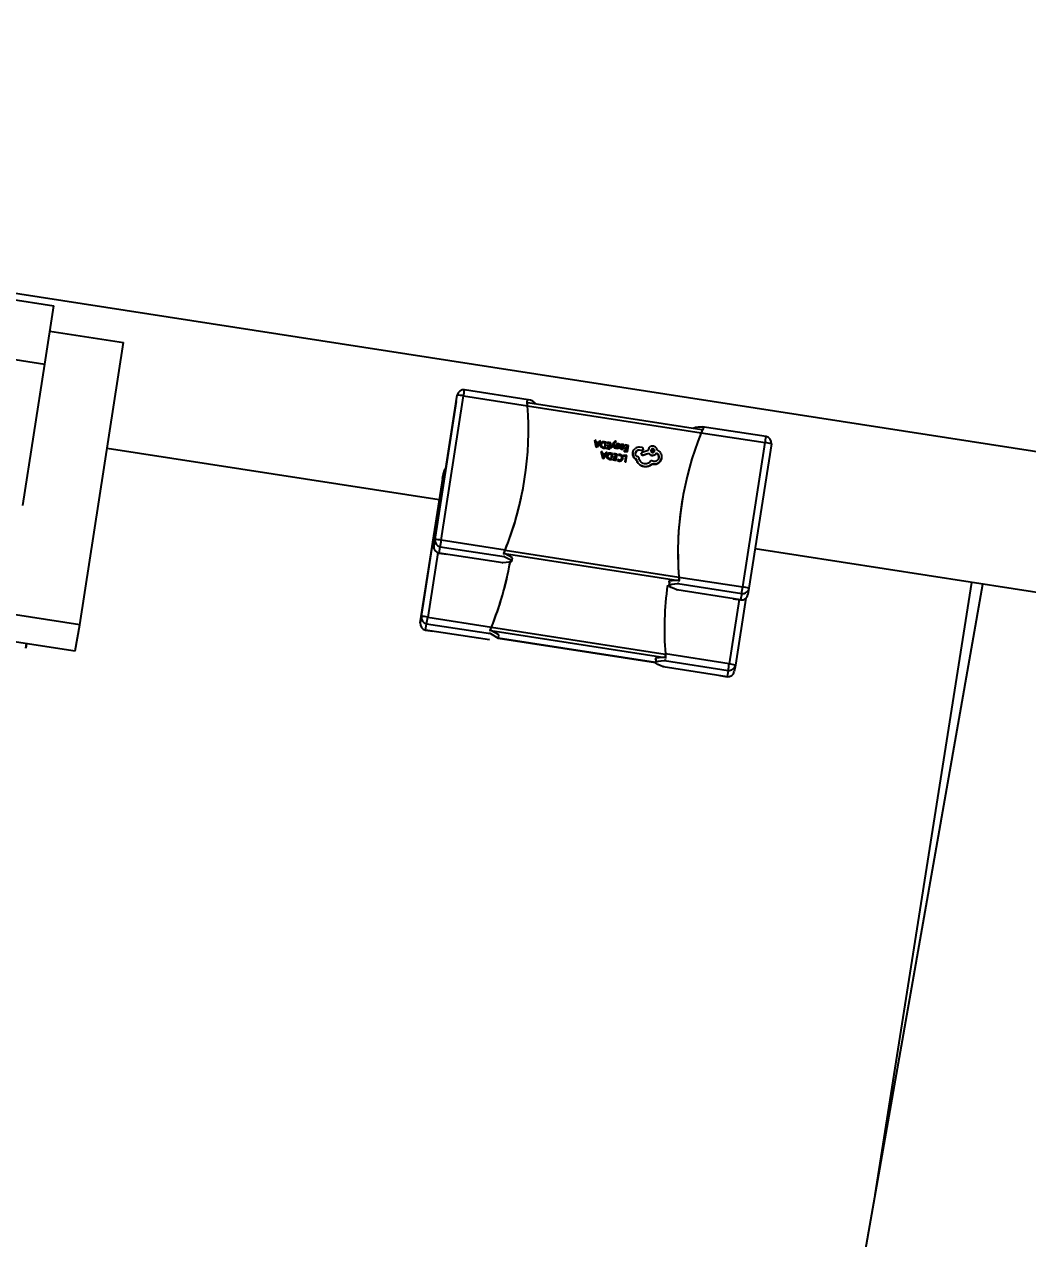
# Model space of a CAD drawing. Header units: millimetres. Extents: x -294 to 2792, y 5 to 1659.
# Drawn here: x 2322.146 to 2325.303, y 868.666 to 872.488 of the extents above; entities that cross this region are included whole.
import ezdxf

# ---------------------------------------------------------------- set-up
doc = ezdxf.new("R2010")
doc.units = ezdxf.units.MM
doc.layers.get('0').update_dxf_attribs({"lineweight": 18})
doc.styles.get("Standard").update_dxf_attribs({"font": 'txt.shx'})
doc.dimstyles.new('ISO-25', dxfattribs={"dimtxt": 2.5, "dimasz": 2.5, "dimexe": 1.25, "dimexo": 0.625, "dimtad": 1, "dimtxsty": 'Standard', "dimcen": 2.5, "dimdle": 5, "dimadec": 0, "dimazin": 0, "dimtfac": 1, "dimtmove": 0, "dimatfit": 3, "dimfxl": 1, "dimarcsym": 0})

# ---------------------------------------------------------------- blocks, each defined once
blk = doc.blocks.new('*X11')
for points in [[(2253.2207, 1111.43), (2254.388, 1111.2241), (2254.4218, 1114.829)], [(2188.2236, 742.8133), (2189.3909, 742.6075), (2188.1898, 739.2084)]]:
    blk.add_hatch(color=0).paths.add_polyline_path(points, flags=0)
at = {"color": 0, "lineweight": -2}
for p, q in [((2368.1466, 1094.7763), (2253.437, 1115.0027)), ((2253.8043, 1111.3271), (2221.9345, 930.5844)), ((2188.8073, 742.7104), (2220.6771, 923.4531)), ((2301.9145, 719.1557), (2187.205, 739.3821))]:
    blk.add_line(p, q, dxfattribs=at)
at = {"color": 0, "insert": (2221.3058, 927.0187), "char_height": 3.5, "width": 23.5, "attachment_point": 5}
blk.add_mtext('381,42', dxfattribs=at)

msp = doc.modelspace()

# ---------------------------------------------------------------- linework, layer by layer
at = {"color": 7, "linetype": 'Continuous', "lineweight": 25}
for p, q in [((2317.1299, 872.4151), (2331.592, 870.1726)), ((2322.0903, 871.6252), (2322.2385, 871.6022)), ((2322.2099, 871.4178), (2322.2385, 871.6022)), ((2322.2261, 871.5224), (2322.4577, 871.4865)), ((2322.32, 870.598), (2322.4577, 871.4865)), ((2322.062, 871.4408), (2322.2102, 871.4178)), ((2322.1413, 870.9735), (2322.2102, 871.4178)), ((2323.7315, 871.3061), (2323.5309, 871.3373)), ((2323.5045, 871.3006), (2323.4341, 870.8465)), ((2323.4376, 870.8664), (2323.508, 871.3206)), ((2323.4576, 870.8642), (2323.528, 871.3184)), ((2323.5045, 871.3006), (2323.508, 871.3206)), ((2323.528, 871.3184), (2323.7287, 871.2872)), ((2323.7288, 871.2868), (2324.2757, 871.202)), ((2324.2773, 871.2114), (2323.73, 871.2962)), ((2324.4795, 871.1902), (2324.2789, 871.2213)), ((2324.2758, 871.2024), (2324.4766, 871.1713)), ((2323.4513, 870.9908), (2322.406, 871.1529)), ((2323.941, 871.1787), (2323.9409, 871.1783)), ((2323.9454, 871.157), (2323.9409, 871.1783)), ((2323.941, 871.1787), (2323.9455, 871.1575)), ((2323.9438, 871.1783), (2323.941, 871.1787)), ((2323.945, 871.1725), (2323.9438, 871.1783)), ((2323.9534, 871.1712), (2323.945, 871.1725)), ((2323.9454, 871.1697), (2323.9521, 871.1686)), ((2323.9455, 871.1575), (2323.9454, 871.157)), ((2323.9482, 871.1566), (2323.9454, 871.157)), ((2323.9522, 871.169), (2323.9455, 871.1701)), ((2323.9455, 871.1701), (2323.9472, 871.1613)), ((2323.9455, 871.1575), (2323.9483, 871.157)), ((2323.9472, 871.1613), (2323.9474, 871.1598)), ((2323.9474, 871.1598), (2323.9479, 871.1612)), ((2323.9479, 871.1612), (2323.9522, 871.169)), ((2323.959, 871.1755), (2323.9482, 871.1566)), ((2323.9482, 871.1566), (2323.9483, 871.157)), ((2323.9483, 871.157), (2323.959, 871.1759)), ((2323.9562, 871.1764), (2323.9534, 871.1712)), ((2323.959, 871.1759), (2323.9562, 871.1764)), ((2323.9586, 871.1655), (2323.9585, 871.165)), ((2323.959, 871.1759), (2323.959, 871.1755)), ((2323.9605, 871.1579), (2323.9604, 871.1574)), ((2323.9676, 871.1536), (2323.9604, 871.1574)), ((2323.9605, 871.1579), (2323.9677, 871.154)), ((2323.9612, 871.1647), (2323.9643, 871.1702)), ((2323.9613, 871.1651), (2323.9643, 871.1706)), ((2323.9626, 871.1591), (2323.9613, 871.1651)), ((2323.9681, 871.1563), (2323.9626, 871.1591)), ((2323.9643, 871.1706), (2323.9706, 871.1718)), ((2323.9643, 871.1702), (2323.9706, 871.1713)), ((2323.9643, 871.1706), (2323.9643, 871.1702)), ((2323.9677, 871.154), (2323.9676, 871.1536)), ((2323.9733, 871.1527), (2323.9676, 871.1536)), ((2323.9677, 871.154), (2323.9734, 871.1531)), ((2323.9712, 871.1559), (2323.9681, 871.1563)), ((2323.9706, 871.1718), (2323.9736, 871.1713)), ((2323.9706, 871.1718), (2323.9706, 871.1713)), ((2323.9706, 871.1713), (2323.9735, 871.1709)), ((2323.9765, 871.1732), (2323.971, 871.1741)), ((2323.9735, 871.1709), (2323.9711, 871.1554)), ((2323.9736, 871.1713), (2323.9712, 871.1559)), ((2323.9734, 871.1531), (2323.9733, 871.1527)), ((2323.9734, 871.1531), (2323.9765, 871.1732)), ((2323.9735, 871.1709), (2323.9736, 871.1713)), ((2323.9776, 871.152), (2323.9779, 871.1544)), ((2323.9777, 871.1525), (2323.9776, 871.152)), ((2323.9879, 871.1504), (2323.9776, 871.152)), ((2323.978, 871.1548), (2323.9777, 871.1525)), ((2323.9777, 871.1525), (2323.988, 871.1509)), ((2323.978, 871.1548), (2323.9779, 871.1544)), ((2323.9858, 871.1536), (2323.978, 871.1548)), ((2323.9795, 871.1607), (2323.9799, 871.163)), ((2323.9796, 871.1611), (2323.9795, 871.1607)), ((2323.9867, 871.1596), (2323.9795, 871.1607)), ((2323.9799, 871.1634), (2323.9796, 871.1611)), ((2323.9796, 871.1611), (2323.9868, 871.16)), ((2323.9799, 871.1699), (2323.9802, 871.1722)), ((2323.98, 871.1703), (2323.9799, 871.1699)), ((2323.9881, 871.1686), (2323.9799, 871.1699)), ((2323.9871, 871.1623), (2323.9799, 871.1634)), ((2323.9799, 871.1634), (2323.9799, 871.163)), ((2323.9803, 871.1726), (2323.98, 871.1703)), ((2323.98, 871.1703), (2323.9882, 871.1691)), ((2323.9803, 871.1726), (2323.9802, 871.1722)), ((2323.9911, 871.171), (2323.9803, 871.1726)), ((2323.9857, 871.1532), (2323.9867, 871.1596)), ((2323.9868, 871.16), (2323.9858, 871.1536)), ((2323.9868, 871.16), (2323.9867, 871.1596)), ((2323.987, 871.1619), (2323.9881, 871.1686)), ((2323.9882, 871.1691), (2323.9871, 871.1623)), ((2323.988, 871.1509), (2323.9879, 871.1504)), ((2323.988, 871.1509), (2323.9911, 871.171)), ((2323.9881, 871.1686), (2323.9882, 871.1691)), ((2323.9916, 871.1562), (2323.9915, 871.1558)), ((2323.9941, 871.1554), (2323.9915, 871.1558)), ((2324.0007, 871.1717), (2323.9916, 871.1562)), ((2323.9916, 871.1562), (2323.9942, 871.1558)), ((2323.9997, 871.1655), (2323.9941, 871.1554)), ((2323.9942, 871.1558), (2323.9941, 871.1554)), ((2323.9942, 871.1558), (2323.9998, 871.166)), ((2324.0002, 871.1667), (2323.9997, 871.1655)), ((2323.9998, 871.166), (2323.9997, 871.1655)), ((2324.0003, 871.1671), (2323.9998, 871.166)), ((2324.0002, 871.1667), (2324.0003, 871.1671)), ((2324.0004, 871.1654), (2324.0002, 871.1667)), ((2324.0003, 871.1671), (2324.0005, 871.1659)), ((2324.0025, 871.1541), (2324.0004, 871.1654)), ((2324.0005, 871.1659), (2324.0026, 871.1545)), ((2324.0034, 871.1712), (2324.0019, 871.1688)), ((2324.002, 871.1692), (2324.0035, 871.1717)), ((2324.0054, 871.1541), (2324.002, 871.1692)), ((2324.0026, 871.1545), (2324.0025, 871.1541)), ((2324.0053, 871.1536), (2324.0025, 871.1541)), ((2324.0026, 871.1545), (2324.0054, 871.1541)), ((2324.0063, 871.1729), (2324.0034, 871.1712)), ((2324.0035, 871.1717), (2324.0034, 871.1712)), ((2324.0035, 871.1717), (2324.0064, 871.1733)), ((2324.0054, 871.1541), (2324.0053, 871.1536)), ((2324.0064, 871.1733), (2324.0063, 871.1729)), ((2324.0077, 871.1723), (2324.0063, 871.1729)), ((2324.0064, 871.1733), (2324.0078, 871.1728)), ((2324.0081, 871.175), (2324.0065, 871.1755)), ((2324.0078, 871.1565), (2324.0074, 871.1541)), ((2324.0074, 871.1536), (2324.0077, 871.1561)), ((2324.0074, 871.1541), (2324.0107, 871.1529)), ((2324.0074, 871.1541), (2324.0074, 871.1536)), ((2324.0107, 871.1525), (2324.0074, 871.1536)), ((2324.0078, 871.1728), (2324.0077, 871.1723)), ((2324.0078, 871.1565), (2324.0077, 871.1561)), ((2324.0078, 871.1728), (2324.0081, 871.175)), ((2324.0113, 871.1549), (2324.0078, 871.1565)), ((2324.0083, 871.1643), (2324.0082, 871.1639)), ((2324.0087, 871.1614), (2324.0082, 871.1639)), ((2324.0104, 871.1671), (2324.0083, 871.1643)), ((2324.0083, 871.1643), (2324.0088, 871.1618)), ((2324.0088, 871.1618), (2324.0087, 871.1614)), ((2324.0117, 871.159), (2324.0087, 871.1614)), ((2324.0088, 871.1618), (2324.0118, 871.1594)), ((2324.0148, 871.1676), (2324.0104, 871.1671)), ((2324.0107, 871.1529), (2324.0149, 871.1534)), ((2324.0148, 871.153), (2324.0107, 871.1525)), ((2324.0107, 871.1529), (2324.0107, 871.1525)), ((2324.0114, 871.1627), (2324.0113, 871.1622)), ((2324.0134, 871.1551), (2324.0113, 871.1549)), ((2324.0138, 871.161), (2324.0114, 871.1627)), ((2324.0118, 871.1594), (2324.0117, 871.159)), ((2324.0139, 871.1574), (2324.0117, 871.159)), ((2324.0118, 871.1594), (2324.014, 871.1578)), ((2324.0166, 871.1586), (2324.0138, 871.161)), ((2324.014, 871.1578), (2324.0139, 871.1574)), ((2324.0181, 871.1632), (2324.0141, 871.1652)), ((2324.0142, 871.1656), (2324.0181, 871.1636)), ((2324.0143, 871.1564), (2324.0143, 871.156)), ((2324.0185, 871.1662), (2324.0148, 871.1676)), ((2324.0169, 871.1558), (2324.0148, 871.153)), ((2324.0149, 871.1534), (2324.0148, 871.153)), ((2324.0149, 871.1534), (2324.017, 871.1562)), ((2324.017, 871.1562), (2324.0166, 871.1586)), ((2324.017, 871.1562), (2324.0169, 871.1558)), ((2324.0181, 871.1636), (2324.0185, 871.1662)), ((2324.0181, 871.1636), (2324.0181, 871.1632)), ((2324.0205, 871.1565), (2324.022, 871.1657)), ((2324.0206, 871.1569), (2324.0205, 871.1565)), ((2324.022, 871.1662), (2324.0206, 871.1569)), ((2324.0245, 871.1658), (2324.022, 871.1662)), ((2324.022, 871.1662), (2324.022, 871.1657)), ((2324.0231, 871.1567), (2324.0275, 871.1566)), ((2324.0274, 871.1562), (2324.0231, 871.1562)), ((2324.0234, 871.1586), (2324.0236, 871.1599)), ((2324.0269, 871.1585), (2324.0234, 871.1586)), ((2324.03, 871.1508), (2324.0249, 871.1503)), ((2324.0249, 871.1507), (2324.0249, 871.1503)), ((2324.0252, 871.1627), (2324.0251, 871.1623)), ((2324.0275, 871.1566), (2324.0274, 871.1562)), ((2324.0281, 871.1635), (2324.028, 871.163)), ((2324.0299, 871.1625), (2324.0298, 871.1621)), ((2324.0301, 871.1513), (2324.03, 871.1508)), ((2324.0301, 871.1513), (2324.0305, 871.1537)), ((2324.0323, 871.1583), (2324.0324, 871.1587)), ((2324.033, 871.1605), (2324.0329, 871.1601)), ((2324.0332, 871.1434), (2324.0336, 871.1457)), ((2324.0337, 871.1462), (2324.0333, 871.1438)), ((2324.0337, 871.1462), (2324.0336, 871.1457)), ((2324.0414, 871.145), (2324.0337, 871.1462)), ((2324.0356, 871.1548), (2324.0352, 871.1525)), ((2324.0352, 871.1521), (2324.0355, 871.1544)), ((2324.0352, 871.1525), (2324.0424, 871.1514)), ((2324.0352, 871.1525), (2324.0352, 871.1521)), ((2324.0424, 871.1509), (2324.0352, 871.1521)), ((2324.0355, 871.1613), (2324.0359, 871.1636)), ((2324.0356, 871.1617), (2324.0355, 871.1613)), ((2324.0438, 871.16), (2324.0355, 871.1613)), ((2324.0356, 871.1548), (2324.0355, 871.1544)), ((2324.036, 871.164), (2324.0356, 871.1617)), ((2324.0356, 871.1617), (2324.0438, 871.1604)), ((2324.0428, 871.1537), (2324.0356, 871.1548)), ((2324.036, 871.164), (2324.0359, 871.1636)), ((2324.0468, 871.1623), (2324.036, 871.164)), ((2324.0424, 871.1514), (2324.0414, 871.145)), ((2324.0414, 871.1445), (2324.0424, 871.1509)), ((2324.0424, 871.1514), (2324.0424, 871.1509)), ((2324.0427, 871.1532), (2324.0438, 871.16)), ((2324.0438, 871.1604), (2324.0428, 871.1537)), ((2324.0437, 871.1422), (2324.0468, 871.1623)), ((2324.0438, 871.16), (2324.0438, 871.1604)), ((2324.081, 871.1482), (2324.0875, 871.1472)), ((2324.081, 871.1482), (2324.081, 871.1477)), ((2324.0874, 871.1467), (2324.081, 871.1477)), ((2324.09, 871.1557), (2324.0815, 871.157)), ((2324.1081, 871.1464), (2324.0865, 871.139)), ((2324.0875, 871.1472), (2324.0874, 871.1467)), ((2324.0882, 871.1465), (2324.0874, 871.1467)), ((2324.0875, 871.1472), (2324.0883, 871.1469)), ((2324.0883, 871.1469), (2324.0882, 871.1465)), ((2324.1084, 871.1479), (2324.1081, 871.1464)), ((2324.1081, 871.146), (2324.1083, 871.1474)), ((2324.1084, 871.1479), (2324.1083, 871.1474)), ((2324.1172, 871.1462), (2324.1283, 871.1445)), ((2324.1237, 871.1513), (2324.1236, 871.1509)), ((2324.4062, 870.7171), (2324.4766, 871.1713)), ((2324.4962, 871.1673), (2324.4258, 870.7132)), ((2323.9612, 871.143), (2323.9611, 871.1425)), ((2323.9657, 871.1213), (2323.9611, 871.1425)), ((2323.9612, 871.143), (2323.9657, 871.1217)), ((2323.9641, 871.1425), (2323.9612, 871.143)), ((2323.9653, 871.1367), (2323.9641, 871.1425)), ((2323.9736, 871.1354), (2323.9653, 871.1367)), ((2323.9656, 871.1339), (2323.9724, 871.1328)), ((2323.9724, 871.1333), (2323.9657, 871.1343)), ((2323.9657, 871.1343), (2323.9674, 871.1255)), ((2323.9657, 871.1217), (2323.9685, 871.1213)), ((2323.9657, 871.1217), (2323.9657, 871.1213)), ((2323.9684, 871.1208), (2323.9657, 871.1213)), ((2323.9674, 871.1255), (2323.9676, 871.124)), ((2323.9676, 871.124), (2323.9681, 871.1254)), ((2323.9681, 871.1254), (2323.9724, 871.1333)), ((2323.9792, 871.1397), (2323.9684, 871.1208)), ((2323.9684, 871.1208), (2323.9685, 871.1213)), ((2323.9685, 871.1213), (2323.9793, 871.1402)), ((2323.9764, 871.1406), (2323.9736, 871.1354)), ((2323.9793, 871.1402), (2323.9764, 871.1406)), ((2323.9788, 871.1297), (2323.9787, 871.1293)), ((2323.9793, 871.1402), (2323.9792, 871.1397)), ((2323.9807, 871.1221), (2323.9806, 871.1217)), ((2323.9878, 871.1178), (2323.9806, 871.1217)), ((2323.9807, 871.1221), (2323.9879, 871.1183)), ((2323.9814, 871.1289), (2323.9845, 871.1344)), ((2323.9815, 871.1294), (2323.9846, 871.1349)), ((2323.9829, 871.1234), (2323.9815, 871.1294)), ((2323.9884, 871.1206), (2323.9829, 871.1234)), ((2323.9845, 871.1344), (2323.9908, 871.1356)), ((2323.9846, 871.1349), (2323.9845, 871.1344)), ((2323.9846, 871.1349), (2323.9909, 871.136)), ((2323.9879, 871.1183), (2323.9878, 871.1178)), ((2323.9936, 871.117), (2323.9878, 871.1178)), ((2323.9879, 871.1183), (2323.9936, 871.1174)), ((2323.9914, 871.1201), (2323.9884, 871.1206)), ((2323.9909, 871.136), (2323.9908, 871.1356)), ((2323.9908, 871.1356), (2323.9937, 871.1351)), ((2323.9909, 871.136), (2323.9938, 871.1356)), ((2323.9967, 871.1375), (2323.9912, 871.1383)), ((2323.9937, 871.1351), (2323.9913, 871.1197)), ((2323.9938, 871.1356), (2323.9914, 871.1201)), ((2323.9936, 871.1174), (2323.9967, 871.1375)), ((2323.9936, 871.1174), (2323.9936, 871.117)), ((2323.9937, 871.1351), (2323.9938, 871.1356)), ((2323.9978, 871.1163), (2323.9982, 871.1186)), ((2323.9979, 871.1167), (2323.9978, 871.1163)), ((2324.0082, 871.1147), (2323.9978, 871.1163)), ((2323.9982, 871.119), (2323.9979, 871.1167)), ((2323.9979, 871.1167), (2324.0082, 871.1151)), ((2324.006, 871.1178), (2323.9982, 871.119)), ((2323.9982, 871.119), (2323.9982, 871.1186)), ((2323.9997, 871.1249), (2324.0001, 871.1272)), ((2323.9998, 871.1254), (2323.9997, 871.1249)), ((2324.0069, 871.1238), (2323.9997, 871.1249)), ((2324.0002, 871.1277), (2323.9998, 871.1254)), ((2323.9998, 871.1254), (2324.007, 871.1243)), ((2324.0001, 871.1342), (2324.0005, 871.1364)), ((2324.0002, 871.1346), (2324.0001, 871.1342)), ((2324.0083, 871.1329), (2324.0001, 871.1342)), ((2324.0002, 871.1277), (2324.0001, 871.1272)), ((2324.0005, 871.1369), (2324.0002, 871.1346)), ((2324.0002, 871.1346), (2324.0084, 871.1333)), ((2324.0074, 871.1266), (2324.0002, 871.1277)), ((2324.0114, 871.1352), (2324.0005, 871.1369)), ((2324.0005, 871.1369), (2324.0005, 871.1364)), ((2324.0059, 871.1174), (2324.0069, 871.1238)), ((2324.007, 871.1243), (2324.006, 871.1178)), ((2324.007, 871.1243), (2324.0069, 871.1238)), ((2324.0073, 871.1261), (2324.0083, 871.1329)), ((2324.0084, 871.1333), (2324.0074, 871.1266)), ((2324.0082, 871.1151), (2324.0114, 871.1352)), ((2324.0082, 871.1151), (2324.0082, 871.1147)), ((2324.0083, 871.1329), (2324.0084, 871.1333)), ((2324.0128, 871.1177), (2324.0123, 871.115)), ((2324.0123, 871.1145), (2324.0127, 871.1173)), ((2324.0123, 871.115), (2324.017, 871.1134)), ((2324.0123, 871.115), (2324.0123, 871.1145)), ((2324.0169, 871.113), (2324.0123, 871.1145)), ((2324.0128, 871.1177), (2324.0127, 871.1173)), ((2324.0173, 871.1158), (2324.0128, 871.1177)), ((2324.0148, 871.1308), (2324.0152, 871.1333)), ((2324.0202, 871.1314), (2324.0148, 871.1308)), ((2324.0148, 871.1308), (2324.0149, 871.1313)), ((2324.0152, 871.1337), (2324.0149, 871.1313)), ((2324.0149, 871.1313), (2324.0203, 871.1318)), ((2324.021, 871.134), (2324.0152, 871.1337)), ((2324.0152, 871.1337), (2324.0152, 871.1333)), ((2324.017, 871.1134), (2324.0169, 871.113)), ((2324.0231, 871.1171), (2324.0173, 871.1158)), ((2324.025, 871.1284), (2324.0202, 871.1314)), ((2324.0203, 871.1318), (2324.0251, 871.1289)), ((2324.0275, 871.1302), (2324.021, 871.134)), ((2324.0262, 871.1228), (2324.0231, 871.1171)), ((2324.0248, 871.1152), (2324.0247, 871.1148)), ((2324.0251, 871.1289), (2324.025, 871.1284)), ((2324.0261, 871.1224), (2324.025, 871.1284)), ((2324.0251, 871.1289), (2324.0262, 871.1228)), ((2324.0289, 871.1226), (2324.0275, 871.1302)), ((2324.0289, 871.1226), (2324.0288, 871.1221)), ((2324.0308, 871.1294), (2324.0312, 871.1317)), ((2324.0309, 871.1298), (2324.0308, 871.1294)), ((2324.0388, 871.1281), (2324.0308, 871.1294)), ((2324.0312, 871.1321), (2324.0309, 871.1298)), ((2324.0309, 871.1298), (2324.0389, 871.1286)), ((2324.0418, 871.1305), (2324.0312, 871.1321)), ((2324.0312, 871.1321), (2324.0312, 871.1317)), ((2324.0333, 871.1438), (2324.0332, 871.1434)), ((2324.0436, 871.1418), (2324.0332, 871.1434)), ((2324.0333, 871.1438), (2324.0437, 871.1422)), ((2324.0389, 871.1286), (2324.0361, 871.1108)), ((2324.0361, 871.1104), (2324.0388, 871.1281)), ((2324.0361, 871.1108), (2324.0387, 871.1104)), ((2324.0361, 871.1108), (2324.0361, 871.1104)), ((2324.0387, 871.11), (2324.0361, 871.1104)), ((2324.0387, 871.1104), (2324.0418, 871.1305)), ((2324.0387, 871.1104), (2324.0387, 871.11)), ((2324.0388, 871.1281), (2324.0389, 871.1286)), ((2324.0437, 871.1422), (2324.0436, 871.1418)), ((2324.0601, 871.1394), (2324.0602, 871.1399)), ((2324.0714, 871.119), (2324.0713, 871.1185)), ((2324.0796, 871.1256), (2324.0785, 871.1258)), ((2324.0865, 871.139), (2324.0864, 871.1386)), ((2324.0897, 871.1303), (2324.0864, 871.1386)), ((2324.0865, 871.139), (2324.0898, 871.1307)), ((2324.1104, 871.1373), (2324.0897, 871.1303)), ((2324.0898, 871.1307), (2324.0897, 871.1303)), ((2324.0898, 871.1307), (2324.1105, 871.1378)), ((2324.1253, 871.1121), (2324.1181, 871.1154)), ((2324.1417, 871.1078), (2324.1416, 871.1073)), ((2324.1509, 871.123), (2324.1508, 871.1226)), ((2323.3949, 870.6242), (2323.4653, 871.0784)), ((2323.4618, 871.0584), (2323.4653, 871.0784)), ((2324.0773, 871.1061), (2324.0774, 871.1065)), ((2324.0956, 871.096), (2324.0956, 871.0956)), ((2324.1208, 871.1038), (2324.1136, 871.0985)), ((2324.1137, 871.099), (2324.1136, 871.0985)), ((2324.1137, 871.099), (2324.1209, 871.1043)), ((2324.1209, 871.1043), (2324.1208, 871.1038)), ((2324.1241, 871.103), (2324.1208, 871.1038)), ((2324.1209, 871.1043), (2324.1242, 871.1035)), ((2324.1242, 871.1035), (2324.1241, 871.103)), ((2323.4618, 871.0584), (2323.3914, 870.6043)), ((2323.7166, 871.0352), (2323.7167, 871.0356)), ((2324.2175, 870.9998), (2324.2174, 870.9994)), ((2323.4341, 870.8465), (2323.4376, 870.8664)), ((2323.4508, 870.8237), (2323.4543, 870.8436)), ((2323.4543, 870.8436), (2323.6551, 870.8125)), ((2323.6583, 870.8331), (2323.4576, 870.8642)), ((2323.4463, 870.8249), (2323.4149, 870.622)), ((2323.4508, 870.8237), (2323.4739, 870.8201)), ((2323.6516, 870.7925), (2323.4508, 870.8237)), ((2323.4508, 870.8237), (2323.4508, 870.8237)), ((2323.6532, 870.8159), (2323.6551, 870.8125)), ((2323.6544, 870.8232), (2323.6555, 870.8258)), ((2323.6567, 870.8223), (2323.6555, 870.8258)), ((2323.6813, 870.8083), (2323.6567, 870.8223)), ((2323.6567, 870.8223), (2324.2037, 870.7375)), ((2323.6583, 870.8327), (2324.2054, 870.7478)), ((2323.6799, 870.7984), (2323.6814, 870.8083)), ((2326.6603, 870.4932), (2324.445, 870.8367)), ((2323.9771, 864.0066), (2325.1618, 870.7255)), ((2324.1755, 870.7316), (2324.174, 870.7217)), ((2324.2022, 870.7276), (2324.2051, 870.7304)), ((2324.2022, 870.7276), (2324.403, 870.6965)), ((2324.2054, 870.7483), (2324.4062, 870.7171)), ((2324.2059, 870.7405), (2324.2062, 870.7376)), ((2324.823, 868.804), (2325.1266, 870.731)), ((2324.3995, 870.6766), (2324.1987, 870.7077)), ((2324.403, 870.6965), (2324.3995, 870.6766)), ((2324.4258, 870.7132), (2324.4223, 870.6933)), ((2322.32, 870.598), (2321.8654, 870.6685)), ((2324.3949, 870.6773), (2324.3635, 870.4749)), ((2324.3764, 870.6801), (2324.3995, 870.6766)), ((2324.4157, 870.6813), (2324.3831, 870.471)), ((2324.3995, 870.6766), (2324.3995, 870.6766)), ((2323.3914, 870.6043), (2323.3949, 870.6242)), ((2323.4149, 870.622), (2323.6156, 870.5909)), ((2322.3055, 870.5157), (2322.32, 870.598)), ((2323.4081, 870.5815), (2323.4116, 870.6014)), ((2323.4081, 870.5815), (2323.4306, 870.578)), ((2323.6089, 870.5504), (2323.4081, 870.5815)), ((2323.4081, 870.5815), (2323.4081, 870.5815)), ((2323.4116, 870.6014), (2323.6124, 870.5703)), ((2323.6116, 870.581), (2323.6128, 870.5836)), ((2323.6386, 870.5661), (2323.614, 870.5802)), ((2323.614, 870.5802), (2324.161, 870.4953)), ((2323.6156, 870.5905), (2324.1626, 870.5056)), ((2322.1078, 870.5463), (2322.3055, 870.5157)), ((2322.15, 870.5245), (2322.1523, 870.5394)), ((2322.1516, 870.5242), (2322.1539, 870.5392)), ((2323.6089, 870.5504), (2323.6069, 870.5529)), ((2323.6124, 870.5703), (2323.6371, 870.5563)), ((2323.6368, 870.5561), (2324.1316, 870.4794)), ((2324.1312, 870.4795), (2323.6371, 870.5561)), ((2323.6372, 870.5563), (2323.6387, 870.5661)), ((2324.3635, 870.4749), (2324.1627, 870.5061)), ((2324.1632, 870.4983), (2324.1635, 870.4954)), ((2324.1328, 870.4894), (2324.1313, 870.4796)), ((2324.1587, 870.4674), (2324.156, 870.4655)), ((2324.3568, 870.4344), (2324.156, 870.4655)), ((2324.1595, 870.4855), (2324.3603, 870.4543)), ((2324.3831, 870.471), (2324.3796, 870.4511)), ((2324.3343, 870.4379), (2324.3568, 870.4344)), ((2324.3603, 870.4543), (2324.3568, 870.4344)), ((2324.3568, 870.4344), (2324.3568, 870.4344))]:
    msp.add_line(p, q, dxfattribs=at)
for points in [[(2324.2505, 871.2154), (2324.2505, 871.2154), (2324.2526, 871.2177), (2324.258, 871.2194), (2324.2667, 871.2206), (2324.2787, 871.2213)], [(2324.0238, 871.1604), (2324.0245, 871.1616), (2324.0251, 871.1623)]]:
    msp.add_lwpolyline(points, dxfattribs=at)
for centre, radius, start, end in [((2323.5278, 871.3175), 0.02, 81.1859, 171.1859), ((2318.5834, 872.0899), 5.0044, 351.131, 351.3499), ((2323.5055, 871.2058), 0.1148, 78.6958, 88.7098), ((2323.7269, 871.2689), 0.0375, 38.1144, 82.752), ((2322.7337, 871.2089), 0.9981, 337.8784, 4.4979), ((2325.2004, 870.8265), 0.9981, 157.8784, 184.4979), ((2319.532, 871.9428), 5.0044, 351.131, 351.3499), ((2324.4765, 871.1704), 0.02, 351.1858, 81.1858), ((2324.1227, 871.1453), 0.00563, 81.091, 168.5512), ((2324.4641, 871.0579), 0.114, 73.6329, 83.6957), ((2323.4851, 871.0753), 0.02, 131.1865, 171.1859), ((2323.4671, 871.0614), 0.0171, 80.1539, 95.9877), ((2322.7336, 871.2085), 0.9981, 337.8784, 349.9999), ((2325.2004, 870.8261), 0.9981, 170.0002, 184.4978), ((2323.4539, 870.8434), 0.02, 171.1858, 261.1858), ((2323.4574, 870.8634), 0.02, 171.2163, 261.2132), ((2323.4351, 870.7517), 0.1148, 78.6958, 88.7098), ((2317.1366, 871.8392), 6.3958, 351.04459, 351.23147), ((2322.691, 870.9668), 0.9981, 337.8784, 349.9999), ((2322.6909, 870.9663), 0.9981, 337.8784, 349.9999), ((2325.1578, 870.5844), 0.9981, 172.0514, 184.4978), ((2324.4026, 870.6963), 0.02, 261.1859, 351.1859), ((2318.0852, 871.6921), 6.3958, 351.04459, 351.23147), ((2324.4061, 870.7163), 0.02, 261.1577, 351.1608), ((2324.3937, 870.6038), 0.114, 73.6329, 83.6957), ((2323.4147, 870.6212), 0.02, 171.2163, 261.2132), ((2323.3924, 870.5095), 0.1148, 78.6958, 88.7098), ((2317.0939, 871.597), 6.3958, 351.04459, 351.23147), ((2323.4112, 870.6012), 0.02, 171.1858, 261.1858), ((2318.0425, 871.4499), 6.3958, 351.04459, 351.23147), ((2324.3634, 870.4741), 0.02, 261.1577, 351.1608), ((2324.351, 870.3616), 0.114, 73.6329, 83.6957), ((2324.3598, 870.4541), 0.02, 261.1859, 351.1859)]:
    msp.add_arc(centre, radius, start, end, dxfattribs=at)
for points, knots in [([(2323.7317, 871.3061), (2323.7311, 871.3061), (2323.73, 871.306), (2323.7285, 871.3037), (2323.7277, 871.3019), (2323.7275, 871.3016)], [0, 0, 0, 0, 0.002892907, 0.005786795, 0.006476855, 0.006476855, 0.006476855, 0.006476855]), ([(2323.7287, 871.2872), (2323.7286, 871.2896), (2323.7282, 871.2942), (2323.7277, 871.2989), (2323.7275, 871.3009), (2323.7275, 871.3013)], [0, 0, 0, 0, 0.00632415, 0.01265045, 0.01415898, 0.01415898, 0.01415898, 0.01415898]), ([(2324.2787, 871.2213), (2324.2793, 871.2211), (2324.2803, 871.2206), (2324.2811, 871.218), (2324.2813, 871.2161), (2324.2813, 871.2157)], [0, 0, 0, 0, 0.002900242, 0.005801468, 0.006493277, 0.006493277, 0.006493277, 0.006493277]), ([(2324.2813, 871.2154), (2324.2806, 871.2138), (2324.2792, 871.2105), (2324.2772, 871.2057), (2324.2761, 871.203), (2324.2758, 871.2024)], [0, 0, 0, 0, 0.00622622, 0.01246384, 0.01415615, 0.01415615, 0.01415615, 0.01415615]), ([(2323.9604, 871.1574), (2323.9597, 871.1586), (2323.9583, 871.1609), (2323.9584, 871.1636), (2323.9585, 871.165)], [0, 0, 0, 0, 0.003901407, 0.008005578, 0.008005578, 0.008005578, 0.008005578]), ([(2323.9586, 871.1655), (2323.9585, 871.1641), (2323.9584, 871.1613), (2323.9598, 871.159), (2323.9605, 871.1579)], [0, 0, 0, 0, 0.004104171, 0.008005578, 0.008005578, 0.008005578, 0.008005578]), ([(2323.9627, 871.1725), (2323.9617, 871.1715), (2323.9597, 871.1696), (2323.9589, 871.1669), (2323.9586, 871.1655)], [0, 0, 0, 0, 0.004042944, 0.008335298, 0.008335298, 0.008335298, 0.008335298]), ([(2323.971, 871.1741), (2323.9695, 871.1742), (2323.9666, 871.1743), (2323.964, 871.1731), (2323.9627, 871.1725)], [0, 0, 0, 0, 0.004418693, 0.008532471, 0.008532471, 0.008532471, 0.008532471]), ([(2324.0065, 871.1755), (2324.006, 871.1754), (2324.0049, 871.1754), (2324.0033, 871.1746), (2324.0019, 871.1734), (2324.0011, 871.1723), (2324.0007, 871.1717)], [0, 0, 0, 0, 0.001628383, 0.003295309, 0.005145613, 0.007287244, 0.007287244, 0.007287244, 0.007287244]), ([(2324.0109, 871.1637), (2324.0108, 871.1636), (2324.0108, 871.1633), (2324.0109, 871.1629), (2324.011, 871.1625), (2324.0112, 871.1623), (2324.0113, 871.1622)], [0, 0, 0, 0, 0.000409341, 0.00079452, 0.001179701, 0.001589045, 0.001589045, 0.001589045, 0.001589045]), ([(2324.0109, 871.1641), (2324.0111, 871.1644), (2324.0114, 871.1649), (2324.0122, 871.1654), (2324.0131, 871.1656), (2324.0138, 871.1656), (2324.0142, 871.1656)], [0, 0, 0, 0, 0.00087295, 0.001735342, 0.00269517, 0.003833017, 0.003833017, 0.003833017, 0.003833017]), ([(2324.0141, 871.1652), (2324.0138, 871.1652), (2324.0131, 871.1652), (2324.0121, 871.165), (2324.0113, 871.1645), (2324.011, 871.164), (2324.0109, 871.1637)], [0, 0, 0, 0, 0.001137847, 0.002097675, 0.002960067, 0.003833017, 0.003833017, 0.003833017, 0.003833017]), ([(2324.0114, 871.1627), (2324.0113, 871.1628), (2324.0111, 871.163), (2324.011, 871.1633), (2324.0109, 871.1637), (2324.0109, 871.164), (2324.0109, 871.1641)], [0, 0, 0, 0, 0.000409344, 0.000794524, 0.001179704, 0.001589045, 0.001589045, 0.001589045, 0.001589045]), ([(2324.0143, 871.1564), (2324.0143, 871.1563), (2324.0143, 871.156), (2324.014, 871.1556), (2324.0137, 871.1553), (2324.0135, 871.1552), (2324.0134, 871.1551)], [0, 0, 0, 0, 0.00042225, 0.000825073, 0.001235988, 0.001681015, 0.001681015, 0.001681015, 0.001681015]), ([(2324.0143, 871.156), (2324.0143, 871.1562), (2324.0143, 871.1566), (2324.0141, 871.1571), (2324.014, 871.1573), (2324.0139, 871.1574)], [0, 0, 0, 0, 0.000784322, 0.001143825, 0.001505288, 0.001505288, 0.001505288, 0.001505288]), ([(2324.014, 871.1578), (2324.0141, 871.1577), (2324.0142, 871.1575), (2324.0144, 871.157), (2324.0144, 871.1567), (2324.0143, 871.1564)], [0, 0, 0, 0, 0.000361463, 0.000720966, 0.001505288, 0.001505288, 0.001505288, 0.001505288]), ([(2324.0206, 871.1569), (2324.0205, 871.1565), (2324.0204, 871.1556), (2324.0205, 871.1543), (2324.0209, 871.1532), (2324.0216, 871.1522), (2324.0223, 871.1516), (2324.0235, 871.151), (2324.0243, 871.1508), (2324.0249, 871.1507)], [0, 0, 0, 0, 0.001429961, 0.002448028, 0.004091206, 0.004849356, 0.006178016, 0.006866248, 0.008723886, 0.008723886, 0.008723886, 0.008723886]), ([(2324.0249, 871.1503), (2324.0241, 871.1505), (2324.0231, 871.1508), (2324.022, 871.1516), (2324.0213, 871.1523), (2324.0209, 871.1532), (2324.0205, 871.1546), (2324.0205, 871.1557), (2324.0205, 871.1565)], [0, 0, 0, 0, 0.002227028, 0.003214965, 0.004168122, 0.005131309, 0.006148012, 0.00847631, 0.00847631, 0.00847631, 0.00847631]), ([(2324.0255, 871.1527), (2324.0251, 871.1528), (2324.0246, 871.1529), (2324.024, 871.1533), (2324.0236, 871.1537), (2324.0232, 871.1543), (2324.0231, 871.1549), (2324.023, 871.1557), (2324.0231, 871.1563), (2324.0231, 871.1567)], [0, 0, 0, 0, 0.001127412, 0.001519961, 0.002294259, 0.002671981, 0.003654382, 0.004163481, 0.005274442, 0.005274442, 0.005274442, 0.005274442]), ([(2324.0236, 871.1599), (2324.0237, 871.1601), (2324.0237, 871.1604), (2324.0238, 871.1608), (2324.024, 871.1612), (2324.0242, 871.1616), (2324.0245, 871.162), (2324.0248, 871.1624), (2324.025, 871.1626), (2324.0252, 871.1627)], [0, 0, 0, 0, 0.000448525, 0.00089715, 0.001345884, 0.001794721, 0.00224363, 0.002735024, 0.00323436, 0.00323436, 0.00323436, 0.00323436]), ([(2324.0291, 871.1654), (2324.0288, 871.1654), (2324.0282, 871.1655), (2324.0274, 871.1655), (2324.0266, 871.1653), (2324.0259, 871.165), (2324.0254, 871.1646), (2324.025, 871.1643), (2324.0249, 871.1642)], [0, 0, 0, 0, 0.000870718, 0.001709481, 0.00246937, 0.0032195, 0.003881374, 0.00455546, 0.00455546, 0.00455546, 0.00455546]), ([(2324.0249, 871.1507), (2324.0252, 871.1507), (2324.0256, 871.1506), (2324.0264, 871.1505), (2324.0271, 871.1506), (2324.0278, 871.1506), (2324.0285, 871.1507), (2324.0293, 871.1509), (2324.0298, 871.1511), (2324.0301, 871.1513)], [0, 0, 0, 0, 0.000710018, 0.001420099, 0.002130245, 0.002840455, 0.003550721, 0.004261025, 0.005249951, 0.005249951, 0.005249951, 0.005249951]), ([(2324.0251, 871.1623), (2324.0253, 871.1624), (2324.0259, 871.1628), (2324.0269, 871.1631), (2324.0276, 871.1631), (2324.028, 871.163)], [0, 0, 0, 0, 0.000844992, 0.001999852, 0.003098903, 0.003098903, 0.003098903, 0.003098903]), ([(2324.0252, 871.1627), (2324.0253, 871.1628), (2324.0255, 871.163), (2324.0259, 871.1632), (2324.0263, 871.1633), (2324.0267, 871.1634), (2324.0271, 871.1635), (2324.0276, 871.1635), (2324.0279, 871.1635), (2324.0281, 871.1635)], [0, 0, 0, 0, 0.000419808, 0.00083973, 0.001259731, 0.001679752, 0.002099726, 0.002519603, 0.003102143, 0.003102143, 0.003102143, 0.003102143]), ([(2324.0305, 871.1537), (2324.0303, 871.1536), (2324.0299, 871.1534), (2324.0292, 871.1531), (2324.0286, 871.1529), (2324.0279, 871.1527), (2324.0272, 871.1526), (2324.0264, 871.1526), (2324.0258, 871.1527), (2324.0255, 871.1527)], [0, 0, 0, 0, 0.00069355, 0.001387202, 0.002080955, 0.002774793, 0.003468683, 0.004162579, 0.005178551, 0.005178551, 0.005178551, 0.005178551]), ([(2324.0294, 871.159), (2324.0293, 871.1589), (2324.0291, 871.1588), (2324.0288, 871.1587), (2324.0285, 871.1586), (2324.0281, 871.1586), (2324.0278, 871.1585), (2324.0274, 871.1585), (2324.0271, 871.1585), (2324.0269, 871.1585)], [0, 0, 0, 0, 0.000413091, 0.000618513, 0.00102982, 0.001440726, 0.001646013, 0.002056689, 0.002659214, 0.002659214, 0.002659214, 0.002659214]), ([(2324.0329, 871.1601), (2324.0327, 871.1595), (2324.0323, 871.1584), (2324.031, 871.1571), (2324.0294, 871.1563), (2324.0281, 871.1562), (2324.0274, 871.1562)], [0, 0, 0, 0, 0.001816897, 0.003495853, 0.005260188, 0.007305445, 0.007305445, 0.007305445, 0.007305445]), ([(2324.0275, 871.1566), (2324.0279, 871.1566), (2324.0286, 871.1566), (2324.0295, 871.1568), (2324.0302, 871.157), (2324.031, 871.1573), (2324.0318, 871.1579), (2324.0323, 871.1586), (2324.0327, 871.1594), (2324.0329, 871.1601), (2324.033, 871.1605)], [0, 0, 0, 0, 0.001223111, 0.002179237, 0.002656716, 0.003435748, 0.004797336, 0.005450577, 0.006103429, 0.007514745, 0.007514745, 0.007514745, 0.007514745]), ([(2324.028, 871.163), (2324.0282, 871.163), (2324.0287, 871.1629), (2324.0294, 871.1626), (2324.0297, 871.1622), (2324.0298, 871.1621)], [0, 0, 0, 0, 0.000596963, 0.001593663, 0.002097655, 0.002097655, 0.002097655, 0.002097655]), ([(2324.0281, 871.1635), (2324.0282, 871.1634), (2324.0284, 871.1634), (2324.0287, 871.1633), (2324.0289, 871.1632), (2324.0292, 871.1631), (2324.0295, 871.1629), (2324.0297, 871.1627), (2324.0298, 871.1626), (2324.0299, 871.1625)], [0, 0, 0, 0, 0.000297188, 0.000594436, 0.00089176, 0.001189172, 0.001486674, 0.001790306, 0.002099018, 0.002099018, 0.002099018, 0.002099018]), ([(2324.0322, 871.1638), (2324.0321, 871.1639), (2324.0319, 871.1642), (2324.0315, 871.1645), (2324.0311, 871.1648), (2324.0306, 871.165), (2324.0301, 871.1652), (2324.0296, 871.1653), (2324.0292, 871.1654), (2324.0291, 871.1654)], [0, 0, 0, 0, 0.000504357, 0.001008709, 0.00151297, 0.002017087, 0.002521049, 0.003074523, 0.003632171, 0.003632171, 0.003632171, 0.003632171]), ([(2324.0304, 871.1607), (2324.0303, 871.1606), (2324.0303, 871.1603), (2324.0302, 871.16), (2324.0301, 871.1597), (2324.0299, 871.1595), (2324.0298, 871.1594), (2324.0296, 871.1592), (2324.0295, 871.1591), (2324.0294, 871.159)], [0, 0, 0, 0, 0.000514986, 0.000772104, 0.001029294, 0.001286561, 0.001543897, 0.001672396, 0.002013483, 0.002013483, 0.002013483, 0.002013483]), ([(2324.0298, 871.1621), (2324.0299, 871.1619), (2324.0302, 871.1616), (2324.0304, 871.161), (2324.0303, 871.1605), (2324.0303, 871.1603)], [0, 0, 0, 0, 0.00051014, 0.001196695, 0.001905551, 0.001905551, 0.001905551, 0.001905551]), ([(2324.0299, 871.1625), (2324.03, 871.1624), (2324.0301, 871.1623), (2324.0302, 871.1621), (2324.0303, 871.1619), (2324.0304, 871.1616), (2324.0304, 871.1614), (2324.0304, 871.1611), (2324.0304, 871.1609), (2324.0304, 871.1607)], [0, 0, 0, 0, 0.000253445, 0.000506967, 0.000760546, 0.00101414, 0.001267702, 0.001521197, 0.001907712, 0.001907712, 0.001907712, 0.001907712]), ([(2324.033, 871.1605), (2324.033, 871.1608), (2324.033, 871.1612), (2324.033, 871.1617), (2324.033, 871.1621), (2324.0329, 871.1626), (2324.0327, 871.163), (2324.0325, 871.1634), (2324.0323, 871.1636), (2324.0322, 871.1638)], [0, 0, 0, 0, 0.000908759, 0.001135249, 0.001588753, 0.002042391, 0.002496116, 0.002959802, 0.003431085, 0.003431085, 0.003431085, 0.003431085]), ([(2324.0815, 871.157), (2324.079, 871.1569), (2324.074, 871.1567), (2324.0697, 871.154), (2324.0675, 871.1526)], [0, 0, 0, 0, 0.00743157, 0.01493958, 0.01493958, 0.01493958, 0.01493958]), ([(2324.069, 871.1386), (2324.0694, 871.1401), (2324.0702, 871.1429), (2324.0729, 871.1462), (2324.0767, 871.148), (2324.0795, 871.1481), (2324.081, 871.1482)], [0, 0, 0, 0, 0.0045657, 0.00850433, 0.01242944, 0.01696007, 0.01696007, 0.01696007, 0.01696007]), ([(2324.081, 871.1477), (2324.0795, 871.1477), (2324.0766, 871.1476), (2324.0728, 871.1457), (2324.0701, 871.1424), (2324.0694, 871.1397), (2324.069, 871.1382)], [0, 0, 0, 0, 0.00453063, 0.00845574, 0.01239437, 0.01696007, 0.01696007, 0.01696007, 0.01696007]), ([(2324.0934, 871.1502), (2324.0931, 871.1496), (2324.0927, 871.1485), (2324.0916, 871.1473), (2324.09, 871.1465), (2324.0888, 871.1465), (2324.0882, 871.1465)], [0, 0, 0, 0, 0.001821899, 0.003437889, 0.005053879, 0.006875779, 0.006875779, 0.006875779, 0.006875779]), ([(2324.0883, 871.1469), (2324.0889, 871.1469), (2324.0901, 871.147), (2324.0916, 871.1477), (2324.0928, 871.149), (2324.0932, 871.1501), (2324.0934, 871.1506)], [0, 0, 0, 0, 0.0018219, 0.00343789, 0.00505388, 0.006875779, 0.006875779, 0.006875779, 0.006875779]), ([(2324.0934, 871.1506), (2324.0934, 871.1512), (2324.0933, 871.1523), (2324.0927, 871.1538), (2324.0915, 871.155), (2324.0905, 871.1555), (2324.09, 871.1557)], [0, 0, 0, 0, 0.001742095, 0.003304461, 0.004864671, 0.006600961, 0.006600961, 0.006600961, 0.006600961]), ([(2324.1249, 871.1599), (2324.1228, 871.16), (2324.1198, 871.1601), (2324.1162, 871.1589), (2324.1139, 871.1576), (2324.112, 871.1558), (2324.1097, 871.1527), (2324.1089, 871.1499), (2324.1084, 871.1479)], [0, 0, 0, 0, 0.00614044, 0.00883636, 0.01141094, 0.01398553, 0.01668144, 0.02282188, 0.02282188, 0.02282188, 0.02282188]), ([(2324.122, 871.1402), (2324.1227, 871.1402), (2324.1242, 871.1403), (2324.1262, 871.1412), (2324.1276, 871.1428), (2324.1283, 871.1445), (2324.1286, 871.146), (2324.1286, 871.1471), (2324.1284, 871.148), (2324.1279, 871.1489), (2324.1272, 871.1497), (2324.1258, 871.1506), (2324.1246, 871.1511), (2324.1237, 871.1513)], [0, 0, 0, 0, 0.00231241, 0.00434602, 0.00638191, 0.00870037, 0.0098597, 0.01090288, 0.01188151, 0.01285747, 0.01389314, 0.01504119, 0.01781324, 0.01781324, 0.01781324, 0.01781324]), ([(2324.1236, 871.1509), (2324.1244, 871.1507), (2324.1257, 871.1502), (2324.1274, 871.1487), (2324.1283, 871.1467), (2324.1283, 871.1453), (2324.1283, 871.1445)], [0, 0, 0, 0, 0.002341299, 0.004380766, 0.006421754, 0.008767026, 0.008767026, 0.008767026, 0.008767026]), ([(2324.1369, 871.1481), (2324.1365, 871.1496), (2324.1357, 871.1525), (2324.133, 871.1562), (2324.1293, 871.1588), (2324.1264, 871.1595), (2324.1249, 871.1599)], [0, 0, 0, 0, 0.00468866, 0.00896487, 0.01326591, 0.01802222, 0.01802222, 0.01802222, 0.01802222]), ([(2324.1473, 871.1395), (2324.1459, 871.1413), (2324.143, 871.1449), (2324.139, 871.147), (2324.1369, 871.1481)], [0, 0, 0, 0, 0.00681146, 0.01362932, 0.01362932, 0.01362932, 0.01362932]), ([(2323.9806, 871.1217), (2323.98, 871.1228), (2323.9786, 871.1252), (2323.9787, 871.1279), (2323.9787, 871.1293)], [0, 0, 0, 0, 0.003901407, 0.008005578, 0.008005578, 0.008005578, 0.008005578]), ([(2323.983, 871.1367), (2323.982, 871.1358), (2323.9799, 871.1338), (2323.9792, 871.1311), (2323.9788, 871.1297)], [0, 0, 0, 0, 0.004042944, 0.008335298, 0.008335298, 0.008335298, 0.008335298]), ([(2323.9788, 871.1297), (2323.9787, 871.1283), (2323.9786, 871.1256), (2323.98, 871.1232), (2323.9807, 871.1221)], [0, 0, 0, 0, 0.004104171, 0.008005578, 0.008005578, 0.008005578, 0.008005578]), ([(2323.9912, 871.1383), (2323.9897, 871.1384), (2323.9868, 871.1386), (2323.9842, 871.1373), (2323.983, 871.1367)], [0, 0, 0, 0, 0.004418693, 0.008532471, 0.008532471, 0.008532471, 0.008532471]), ([(2324.0247, 871.1148), (2324.0235, 871.1141), (2324.0211, 871.1128), (2324.0183, 871.1129), (2324.0169, 871.113)], [0, 0, 0, 0, 0.004021407, 0.008199002, 0.008199002, 0.008199002, 0.008199002]), ([(2324.017, 871.1134), (2324.0184, 871.1134), (2324.0212, 871.1133), (2324.0236, 871.1146), (2324.0248, 871.1152)], [0, 0, 0, 0, 0.004177595, 0.008199002, 0.008199002, 0.008199002, 0.008199002]), ([(2324.0288, 871.1221), (2324.0285, 871.1207), (2324.0277, 871.1179), (2324.0257, 871.1158), (2324.0247, 871.1148)], [0, 0, 0, 0, 0.004453502, 0.008573106, 0.008573106, 0.008573106, 0.008573106]), ([(2324.0248, 871.1152), (2324.0258, 871.1162), (2324.0278, 871.1183), (2324.0285, 871.1211), (2324.0289, 871.1226)], [0, 0, 0, 0, 0.004119604, 0.008573106, 0.008573106, 0.008573106, 0.008573106]), ([(2324.0713, 871.1185), (2324.0694, 871.1197), (2324.0658, 871.122), (2324.062, 871.127), (2324.0599, 871.133), (2324.06, 871.1372), (2324.0601, 871.1394)], [0, 0, 0, 0, 0.00667739, 0.01272124, 0.01872517, 0.02529363, 0.02529363, 0.02529363, 0.02529363]), ([(2324.0602, 871.1399), (2324.0601, 871.1377), (2324.06, 871.1334), (2324.062, 871.1275), (2324.0659, 871.1224), (2324.0695, 871.1202), (2324.0714, 871.119)], [0, 0, 0, 0, 0.00656845, 0.01257238, 0.01861624, 0.02529363, 0.02529363, 0.02529363, 0.02529363]), ([(2324.0785, 871.1258), (2324.0769, 871.1262), (2324.0747, 871.1268), (2324.0722, 871.1285), (2324.0708, 871.13), (2324.0698, 871.1318), (2324.0689, 871.1347), (2324.069, 871.137), (2324.069, 871.1386)], [0, 0, 0, 0, 0.00480594, 0.00691116, 0.00891971, 0.01092825, 0.01303348, 0.01783942, 0.01783942, 0.01783942, 0.01783942]), ([(2324.0773, 871.1061), (2324.0759, 871.108), (2324.0732, 871.1118), (2324.072, 871.1163), (2324.0713, 871.1185)], [0, 0, 0, 0, 0.00709544, 0.01392665, 0.01392665, 0.01392665, 0.01392665]), ([(2324.0714, 871.119), (2324.072, 871.1168), (2324.0733, 871.1123), (2324.076, 871.1084), (2324.0774, 871.1065)], [0, 0, 0, 0, 0.00683121, 0.01392665, 0.01392665, 0.01392665, 0.01392665]), ([(2324.0968, 871.1046), (2324.0943, 871.1053), (2324.0895, 871.1067), (2324.0837, 871.1114), (2324.0802, 871.118), (2324.0798, 871.1229), (2324.0796, 871.1256)], [0, 0, 0, 0, 0.00791709, 0.0148518, 0.02178706, 0.02970558, 0.02970558, 0.02970558, 0.02970558]), ([(2324.1181, 871.1154), (2324.1169, 871.1135), (2324.1145, 871.11), (2324.1094, 871.1063), (2324.1033, 871.1043), (2324.0991, 871.1045), (2324.0968, 871.1046)], [0, 0, 0, 0, 0.00662782, 0.01267193, 0.01872218, 0.02536679, 0.02536679, 0.02536679, 0.02536679]), ([(2324.1203, 871.1308), (2324.1183, 871.1314), (2324.1144, 871.1326), (2324.1117, 871.1357), (2324.1104, 871.1373)], [0, 0, 0, 0, 0.00611694, 0.01216897, 0.01216897, 0.01216897, 0.01216897]), ([(2324.1105, 871.1378), (2324.1118, 871.1362), (2324.1145, 871.133), (2324.1184, 871.1318), (2324.1204, 871.1312)], [0, 0, 0, 0, 0.00605203, 0.01216897, 0.01216897, 0.01216897, 0.01216897]), ([(2324.1352, 871.1381), (2324.1343, 871.1369), (2324.1326, 871.1344), (2324.129, 871.1319), (2324.1248, 871.1306), (2324.1219, 871.1307), (2324.1203, 871.1308)], [0, 0, 0, 0, 0.00463548, 0.00885735, 0.0130577, 0.01763413, 0.01763413, 0.01763413, 0.01763413]), ([(2324.1204, 871.1312), (2324.122, 871.1312), (2324.1249, 871.131), (2324.1291, 871.1323), (2324.1327, 871.1349), (2324.1344, 871.1373), (2324.1353, 871.1386)], [0, 0, 0, 0, 0.00457643, 0.00877678, 0.01299865, 0.01763413, 0.01763413, 0.01763413, 0.01763413]), ([(2324.1416, 871.1073), (2324.1389, 871.1058), (2324.1334, 871.1027), (2324.1272, 871.1029), (2324.1241, 871.103)], [0, 0, 0, 0, 0.00922233, 0.01838318, 0.01838318, 0.01838318, 0.01838318]), ([(2324.1242, 871.1035), (2324.1273, 871.1034), (2324.1335, 871.1031), (2324.1389, 871.1062), (2324.1417, 871.1078)], [0, 0, 0, 0, 0.00916085, 0.01838318, 0.01838318, 0.01838318, 0.01838318]), ([(2324.1418, 871.1241), (2324.1413, 871.1221), (2324.1405, 871.1193), (2324.1383, 871.1161), (2324.1363, 871.1144), (2324.134, 871.1131), (2324.1304, 871.1119), (2324.1274, 871.112), (2324.1253, 871.1121)], [0, 0, 0, 0, 0.00614044, 0.00883636, 0.01141094, 0.01398553, 0.01668144, 0.02282188, 0.02282188, 0.02282188, 0.02282188]), ([(2324.1418, 871.1237), (2324.1418, 871.1251), (2324.142, 871.1279), (2324.1408, 871.1319), (2324.1386, 871.1354), (2324.1364, 871.1372), (2324.1352, 871.1381)], [0, 0, 0, 0, 0.00429346, 0.00829354, 0.01232888, 0.01672018, 0.01672018, 0.01672018, 0.01672018]), ([(2324.1353, 871.1386), (2324.1365, 871.1377), (2324.1386, 871.1359), (2324.1409, 871.1323), (2324.1421, 871.1283), (2324.1419, 871.1256), (2324.1418, 871.1241)], [0, 0, 0, 0, 0.00439131, 0.00842664, 0.01242673, 0.01672018, 0.01672018, 0.01672018, 0.01672018]), ([(2324.1508, 871.1226), (2324.15, 871.1196), (2324.1484, 871.1136), (2324.1438, 871.1094), (2324.1416, 871.1073)], [0, 0, 0, 0, 0.00910789, 0.01817918, 0.01817918, 0.01817918, 0.01817918]), ([(2324.1417, 871.1078), (2324.1439, 871.1099), (2324.1484, 871.1141), (2324.1501, 871.12), (2324.1509, 871.123)], [0, 0, 0, 0, 0.00907129, 0.01817918, 0.01817918, 0.01817918, 0.01817918]), ([(2324.0956, 871.0956), (2324.0921, 871.0966), (2324.0851, 871.0985), (2324.0799, 871.1035), (2324.0773, 871.1061)], [0, 0, 0, 0, 0.01058595, 0.02140116, 0.02140116, 0.02140116, 0.02140116]), ([(2324.0774, 871.1065), (2324.08, 871.1039), (2324.0852, 871.0989), (2324.0922, 871.097), (2324.0956, 871.096)], [0, 0, 0, 0, 0.01081521, 0.02140116, 0.02140116, 0.02140116, 0.02140116]), ([(2324.0956, 871.096), (2324.0987, 871.0959), (2324.105, 871.0955), (2324.1107, 871.0978), (2324.1137, 871.099)], [0, 0, 0, 0, 0.00917352, 0.01846816, 0.01846816, 0.01846816, 0.01846816]), ([(2324.1136, 871.0985), (2324.1107, 871.0974), (2324.1049, 871.0951), (2324.0987, 871.0954), (2324.0956, 871.0956)], [0, 0, 0, 0, 0.00929463, 0.01846816, 0.01846816, 0.01846816, 0.01846816]), ([(2323.6583, 870.8331), (2323.6575, 870.8309), (2323.6557, 870.8265), (2323.6538, 870.822), (2323.6529, 870.8199), (2323.6528, 870.8195)], [0, 0, 0, 0, 0.00654231, 0.01308683, 0.0146474, 0.0146474, 0.0146474, 0.0146474]), ([(2323.6555, 870.8258), (2323.6558, 870.8267), (2323.6566, 870.8284), (2323.6576, 870.8309), (2323.6581, 870.8323), (2323.6583, 870.8327)], [0, 0, 0, 0, 0.003211924, 0.00642173, 0.007391786, 0.007391786, 0.007391786, 0.007391786]), ([(2324.2037, 870.7375), (2324.1855, 870.7369), (2324.1672, 870.7363), (2324.1756, 870.7316), (2324.1756, 870.7316)], [0, 0, 0, 0, 0.03020444, 0.03032268, 0.03032268, 0.03032268, 0.03032268]), ([(2324.2037, 870.7375), (2324.2039, 870.7376), (2324.2042, 870.7376), (2324.2047, 870.7383), (2324.2053, 870.7392), (2324.2057, 870.74), (2324.2059, 870.7405)], [0, 0, 0, 0, 0.000938678, 0.001877356, 0.002816034, 0.003754161, 0.003754161, 0.003754161, 0.003754161]), ([(2324.2066, 870.7337), (2324.2065, 870.7356), (2324.2061, 870.7394), (2324.2057, 870.7447), (2324.2055, 870.7476), (2324.2054, 870.7483)], [0, 0, 0, 0, 0.00644133, 0.01289445, 0.01464523, 0.01464523, 0.01464523, 0.01464523]), ([(2324.2054, 870.7478), (2324.2054, 870.7466), (2324.2056, 870.7443), (2324.2058, 870.7418), (2324.2059, 870.7407), (2324.2059, 870.7405)], [0, 0, 0, 0, 0.003257827, 0.006516924, 0.007390616, 0.007390616, 0.007390616, 0.007390616]), ([(2323.6156, 870.5909), (2323.6147, 870.5887), (2323.613, 870.5843), (2323.6111, 870.5798), (2323.6102, 870.5778), (2323.6101, 870.5774)], [0, 0, 0, 0, 0.00654231, 0.01308683, 0.0146474, 0.0146474, 0.0146474, 0.0146474]), ([(2323.6128, 870.5836), (2323.6131, 870.5845), (2323.6139, 870.5863), (2323.6149, 870.5888), (2323.6154, 870.5902), (2323.6156, 870.5905)], [0, 0, 0, 0, 0.00321199, 0.006421862, 0.007391282, 0.007391282, 0.007391282, 0.007391282]), ([(2324.161, 870.4953), (2324.1428, 870.4947), (2324.1245, 870.4942), (2324.1329, 870.4894), (2324.1329, 870.4894)], [0, 0, 0, 0, 0.03020444, 0.03032268, 0.03032268, 0.03032268, 0.03032268]), ([(2324.1626, 870.5056), (2324.1627, 870.5045), (2324.1629, 870.5021), (2324.1631, 870.4997), (2324.1632, 870.4985), (2324.1632, 870.4983)], [0, 0, 0, 0, 0.00325788, 0.006517029, 0.007390112, 0.007390112, 0.007390112, 0.007390112]), ([(2324.1639, 870.4915), (2324.1638, 870.4934), (2324.1634, 870.4972), (2324.163, 870.5025), (2324.1628, 870.5055), (2324.1627, 870.5061)], [0, 0, 0, 0, 0.00644133, 0.01289445, 0.01464523, 0.01464523, 0.01464523, 0.01464523])]:
    msp.add_open_spline(points, degree=3, knots=knots, dxfattribs=at)
for points in [[(2324.0602, 871.1399), (2324.0604, 871.1411), (2324.0609, 871.1435), (2324.0626, 871.147), (2324.0647, 871.1501), (2324.0666, 871.1518), (2324.0675, 871.1526)], [(2324.1237, 871.1513), (2324.1229, 871.1514), (2324.1215, 871.1514), (2324.1194, 871.1504), (2324.1179, 871.1488), (2324.1171, 871.1467), (2324.1172, 871.1444), (2324.1182, 871.1424), (2324.1198, 871.1408), (2324.1212, 871.1404), (2324.122, 871.1402)], [(2324.1473, 871.1395), (2324.1487, 871.1369), (2324.1514, 871.1317), (2324.1511, 871.1259), (2324.1509, 871.123)], [(2323.6551, 870.8125), (2323.6678, 870.8071), (2323.6931, 870.7963), (2323.6655, 870.7938), (2323.6516, 870.7925)], [(2323.6496, 870.7951), (2323.6499, 870.7944), (2323.6504, 870.7928), (2323.6512, 870.7926), (2323.6516, 870.7925)], [(2324.1987, 870.7077), (2324.186, 870.7131), (2324.1607, 870.7238), (2324.1884, 870.7264), (2324.2022, 870.7276)], [(2324.1987, 870.7077), (2324.1991, 870.7077), (2324.1999, 870.7076), (2324.2009, 870.7089), (2324.2014, 870.7096)], [(2323.6124, 870.5703), (2323.6121, 870.5706), (2323.6113, 870.5711), (2323.6108, 870.5729), (2323.6105, 870.5737)], [(2323.6128, 870.5836), (2323.6129, 870.5832), (2323.613, 870.5822), (2323.6133, 870.5812), (2323.6136, 870.5804), (2323.6138, 870.5803), (2323.614, 870.5802)], [(2324.161, 870.4953), (2324.1612, 870.4954), (2324.1615, 870.4955), (2324.162, 870.4961), (2324.1626, 870.497), (2324.163, 870.4978), (2324.1632, 870.4983)], [(2324.156, 870.4655), (2324.1433, 870.4709), (2324.118, 870.4817), (2324.1457, 870.4842), (2324.1595, 870.4855)], [(2324.1624, 870.4882), (2324.1619, 870.4874), (2324.1608, 870.4859), (2324.1599, 870.4856), (2324.1595, 870.4855)]]:
    msp.add_open_spline(points, degree=3, dxfattribs=at)

# ---------------------------------------------------------------- dimensions: what is measured, and where the dimension line sits
at = {"color": 1}
dim = msp.add_linear_dim(base=(2254.4218, 1114.829), p1=(2302.8993, 718.982), p2=(2369.1314, 1094.6026), angle=80, dimstyle='ISO-25', override={"dimtxt": 3.5, "dimasz": 3.556, "dimexe": 1, "dimexo": 1, "dimgap": 1.524, "dimtih": 1, "dimtoh": 1, "dimzin": 0, "dimsah": 1, "dimdle": 7.112, "dimadec": 2, "dimtolj": 1, "dimtzin": 0}, dxfattribs=at)
dim.commit()
dim.dimension.update_dxf_attribs({"geometry": '*X11', "text_midpoint": (2221.3058, 927.0187)})

doc.saveas('drawing.dxf')
